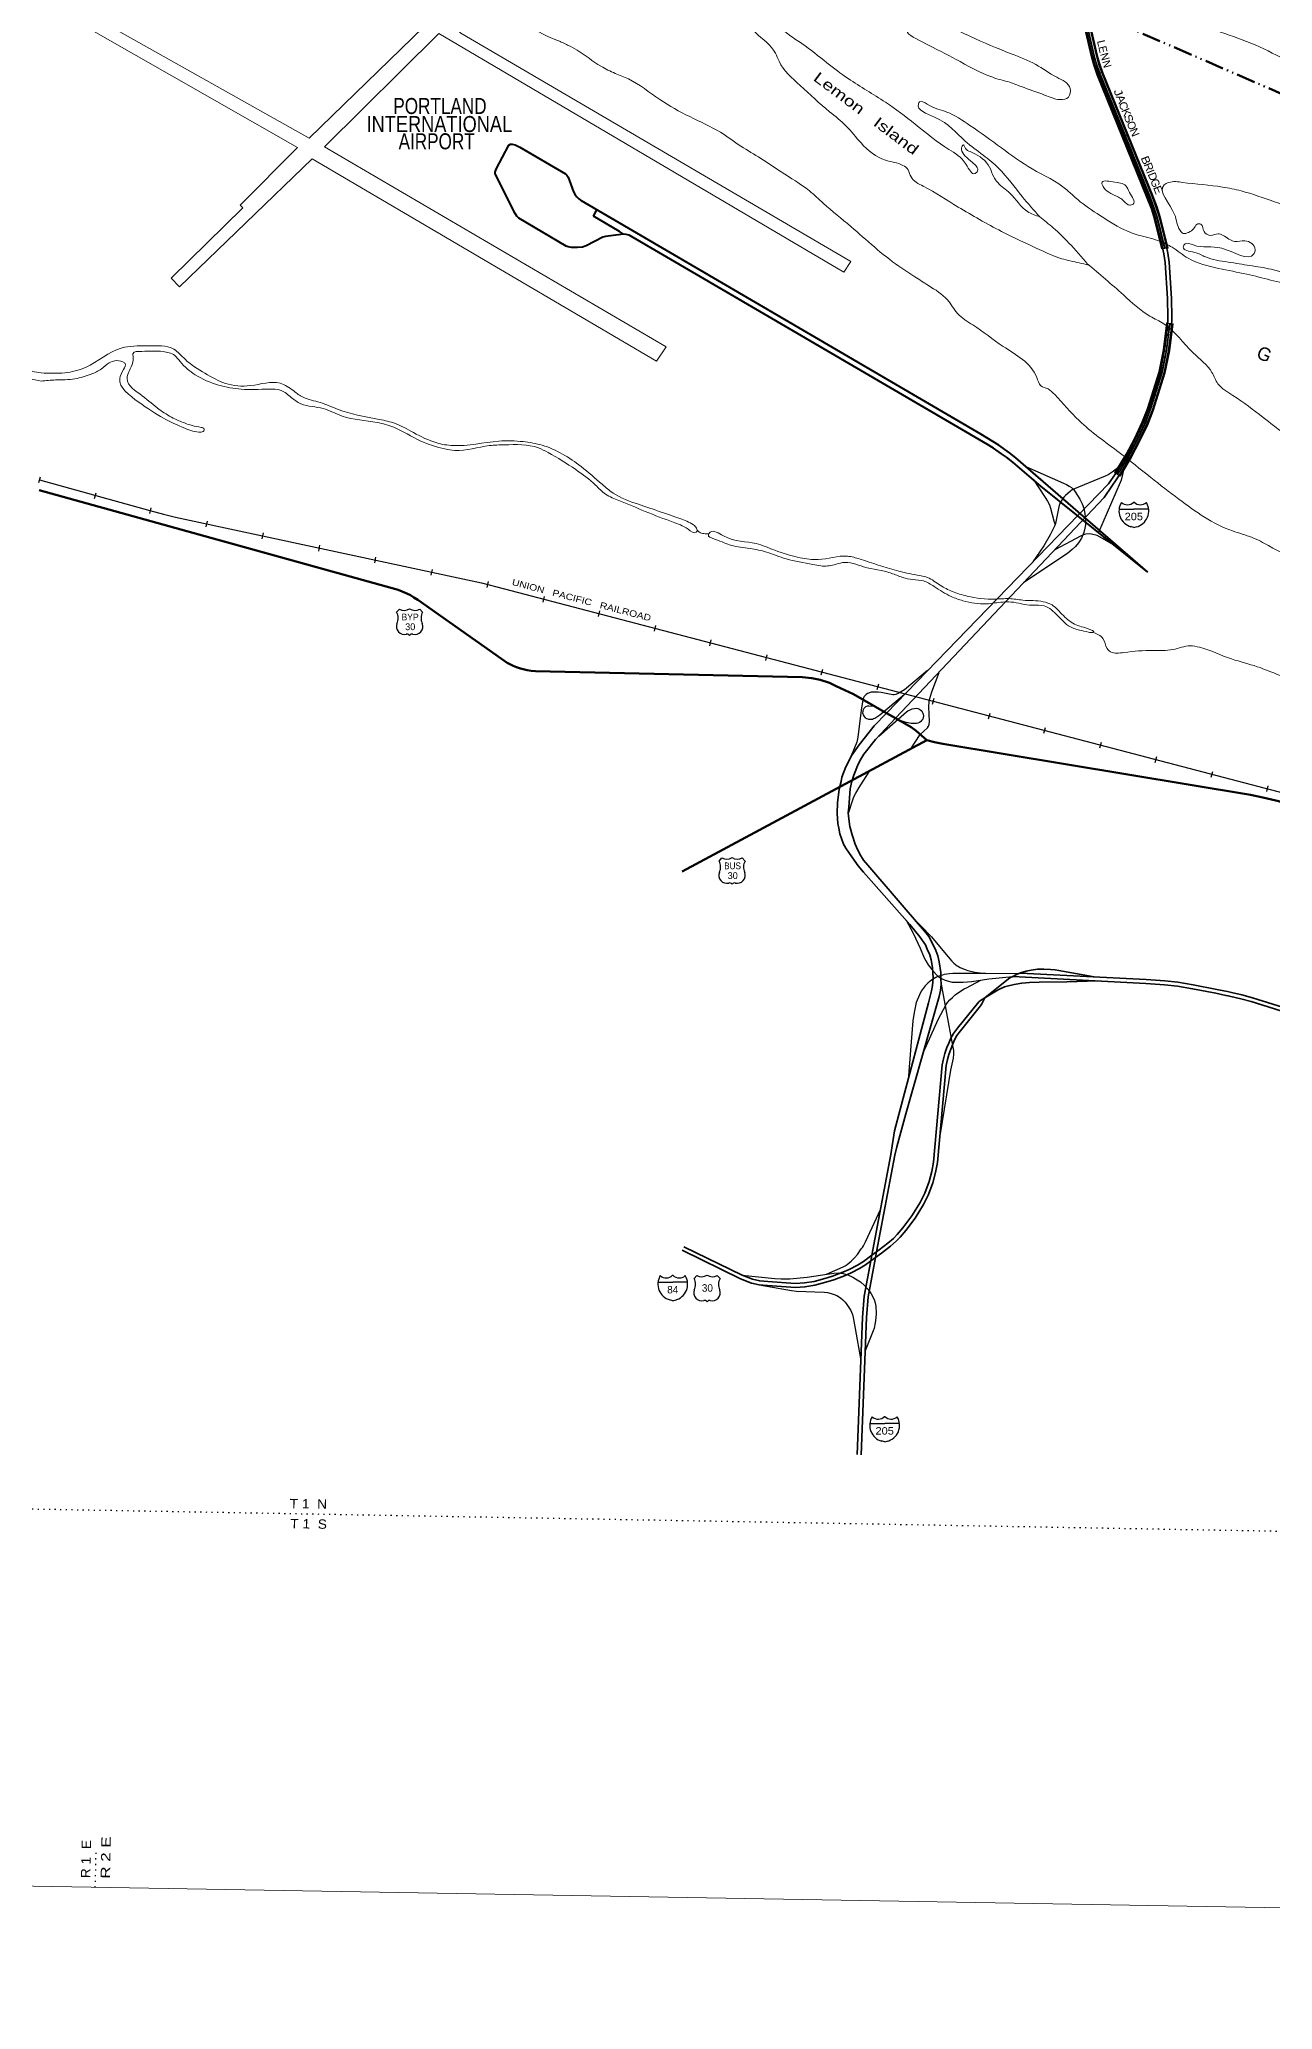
# Model space of a CAD drawing. Header units: feet. Extents: x -481249 to -254670, y -730376 to -544252.
# Drawn here: x -416618 to -393503, y -730376 to -693449 of the extents above; entities that cross this region are included whole.
import ezdxf
from ezdxf.enums import TextEntityAlignment as Align

# ---------------------------------------------------------------- set-up
doc = ezdxf.new("R2010")
doc.units = ezdxf.units.FT
doc.header["$LTSCALE"] = 70
doc.linetypes.add('DASH_DOUBLE_DOT', pattern=[9.2, 5, -1.2, 0.3, -1.2, 0.3, -1.2])
doc.linetypes.add('DOTTED', pattern=[1.5, 0.3, -1.2])
for name, color, linetype, lineweight in [('10', 7, 'DASH_DOUBLE_DOT', 70), ('15', 7, 'Continuous', 25), ('16', 7, 'Continuous', 25), ('18', 7, 'Continuous', 35), ('19', 7, 'Continuous', 25), ('20', 7, 'Continuous', 70), ('26', 7, 'Continuous', 40), ('34', 7, 'Continuous', 25), ('36', 7, 'Continuous', 13), ('39', 7, 'Continuous', 13), ('4', 7, 'Continuous', 13), ('42', 7, 'Continuous', 13), ('55', 7, 'Continuous', 13), ('6', 7, 'DOTTED', 25)]:
    doc.layers.add(name, color=color, linetype=linetype, lineweight=lineweight)

msp = doc.modelspace()

# ---------------------------------------------------------------- linework, layer by layer
at = {"layer": '10'}
msp.add_lwpolyline([(-396529.38, -693086.03), (-390465.31, -695711.14), (-389360.95, -696039.57), (-384495.48, -697501.79)], dxfattribs=at)
at = {"layer": '15'}
for p, q in [((-396379.47, -702253.01), (-396103.06, -702253.01)), ((-396106.76, -702121.54), (-396103.86, -702118.63)), ((-396100.69, -702121.01), (-396104.12, -702118.63)), ((-396103.06, -702598.59), (-396166.95, -702580.63)), ((-396103.59, -702598.85), (-396039.96, -702580.11)), ((-404749.54, -716613.17), (-404746.64, -716610.26)), ((-404743.47, -716612.64), (-404746.9, -716610.26)), ((-405022.25, -716744.64), (-404745.84, -716744.64)), ((-404745.84, -717090.22), (-404809.73, -717072.26)), ((-404746.37, -717090.48), (-404682.74, -717071.74)), ((-400777.21, -719259.42), (-400774.31, -719256.51)), ((-400771.14, -719258.89), (-400774.57, -719256.51)), ((-401049.92, -719390.89), (-400773.51, -719390.89)), ((-400773.51, -719736.47), (-400837.4, -719718.51)), ((-400774.04, -719736.73), (-400710.41, -719717.99))]:
    msp.add_line(p, q, dxfattribs=at)
for points in [[(-395827.7, -702253.01), (-396103.59, -702253.01), (-396103.06, -702253.01)], [(-404470.48, -716744.64), (-404746.37, -716744.64), (-404745.84, -716744.64)], [(-400498.15, -719390.89), (-400774.04, -719390.89), (-400773.51, -719390.89)]]:
    msp.add_lwpolyline(points, dxfattribs=at)
for centre, radius, start, end in [((-396076.84, -702288.11), 306.13, 148.44436, 254.43378), ((-396225.44, -702005.51), 165.66, 227.34248, 315.8117), ((-395981.75, -702005.51), 165.66, 224.18831, 312.69403), ((-396130.35, -702288.11), 306.13, 283.08087, 31.62484), ((-404719.62, -716779.74), 306.13, 148.44436, 254.43378), ((-404868.22, -716497.14), 165.66, 227.34248, 315.8117), ((-404624.53, -716497.14), 165.66, 224.18831, 312.69403), ((-404773.13, -716779.74), 306.13, 283.08087, 31.62484), ((-400747.29, -719425.99), 306.13, 148.44436, 254.43378), ((-400895.89, -719143.39), 165.66, 227.34248, 315.8117), ((-400652.2, -719143.39), 165.66, 224.18831, 312.69403), ((-400800.8, -719425.99), 306.13, 283.08087, 31.62484)]:
    msp.add_arc(centre, radius, start, end, dxfattribs=at)
at = {"layer": '16'}
for p, q in [((-409922.63, -704185.75), (-409871.32, -704126.99)), ((-409679.56, -704121.02), (-409679.84, -704121.22)), ((-409487.47, -704126.9), (-409436.08, -704185.75)), ((-403878.2, -708849.06), (-403826.89, -708790.3)), ((-403635.13, -708784.33), (-403635.41, -708784.53)), ((-403443.04, -708790.21), (-403391.65, -708849.06)), ((-404347.11, -716674.4), (-404295.8, -716615.64)), ((-404104.04, -716609.67), (-404104.32, -716609.87)), ((-403911.95, -716615.55), (-403860.56, -716674.4))]:
    msp.add_line(p, q, dxfattribs=at)
for centre, radius, start, end in [((-409780.24, -703969.33), 182.07, 239.97227, 303.45418), ((-409578.46, -703969.83), 181.52, 236.33975, 300.08743), ((-409578.47, -703969.33), 182.07, 236.54582, 236.59441), ((-409776.42, -704451.28), 151.42, 159.09177, 283.81923), ((-410115.61, -704296.38), 222.05, 332.97043, 29.75871), ((-409582.3, -704451.28), 151.42, 256.18077, 20.90823), ((-409243.11, -704296.38), 222.05, 150.24129, 207.02957), ((-404071.18, -708959.69), 222.05, 332.97043, 29.75871), ((-403735.81, -708632.64), 182.07, 239.97227, 303.45418), ((-403534.03, -708633.14), 181.52, 236.33975, 300.08743), ((-403534.04, -708632.64), 182.07, 236.54582, 236.59441), ((-403198.68, -708959.69), 222.05, 150.24129, 207.02957), ((-403731.99, -709114.59), 151.42, 159.09177, 283.81923), ((-403537.87, -709114.59), 151.42, 256.18077, 20.90823), ((-404540.09, -716785.03), 222.05, 332.97043, 29.75871), ((-404204.72, -716457.98), 182.07, 239.97227, 303.45418), ((-404002.94, -716458.48), 181.52, 236.33975, 300.08743), ((-404002.95, -716457.98), 182.07, 236.54582, 236.59441), ((-403667.59, -716785.03), 222.05, 150.24129, 207.02957), ((-404200.9, -716939.93), 151.42, 159.09177, 283.81923), ((-404006.78, -716939.93), 151.42, 256.18077, 20.90823)]:
    msp.add_arc(centre, radius, start, end, dxfattribs=at)
for centre, major_axis, start_param, end_param in [((-409721.08, -704650.1), (-19.56, 51.67), 4.95877769, 6.28318531), ((-409637.63, -704650.1), (19.56, 51.67), 0, 1.32637542), ((-403676.65, -709313.41), (-19.56, 51.67), 4.95877769, 6.28318531), ((-403593.2, -709313.41), (19.56, 51.67), 0, 1.32637542), ((-404145.56, -717138.75), (-19.56, 51.67), 4.95877769, 6.28318531), ((-404062.11, -717138.75), (19.56, 51.67), 0, 1.32637542)]:
    msp.add_ellipse(centre, major_axis=major_axis, ratio=0.929097, start_param=start_param, end_param=end_param, dxfattribs=at)
at = {"layer": '18'}
for p, q in [((-396577.17, -701779.47), (-400738.79, -706076.38)), ((-400656.73, -714346.76), (-401013.59, -716235.38)), ((-401013.59, -716235.38), (-401033.96, -716343.21))]:
    msp.add_line(p, q, dxfattribs=at)
for points in [[(-397075.8, -692912.12), (-396878.46, -693768.14), (-396834.82, -693923.58), (-396767.47, -694109.63), (-395831.07, -696417.66), (-395754.22, -696623.99), (-395695.52, -696809.65), (-395590, -697234.27)], [(-396992.74, -692938.55), (-396805.77, -693749.57), (-396763.36, -693900.65), (-396697.43, -694082.76), (-395761.16, -696390.47), (-395683.28, -696599.58), (-395623.3, -696789.28), (-395516.57, -697219.01)], [(-395590, -697234.27), (-395540.76, -697471.21), (-395519.39, -697631.86), (-395470.29, -698308.42), (-395464.57, -698652.39), (-395473.67, -698843.39)], [(-395516.57, -697219.01), (-395466.77, -697458.62), (-395444.75, -697624.19), (-395395.34, -698305.08), (-395389.54, -698653.55), (-395399.29, -698854.63)], [(-395473.72, -698845.39), (-395526.31, -699268.9), (-395610.63, -699681.6), (-395825.95, -700373.55), (-395926.5, -700630.02), (-396076.56, -700944.38), (-396231.58, -701237.07), (-396404.83, -701526.17), (-396577.17, -701779.47)], [(-395399.29, -698854.63), (-395452.24, -699281.05), (-395537.9, -699700.3), (-395755.14, -700398.41), (-395857.66, -700659.9), (-396009.55, -700978.1), (-396166.23, -701273.92), (-396341.61, -701566.57), (-396515.16, -701821.66)], [(-400569.08, -706172.82), (-396663.35, -702036.98), (-396515.16, -701821.66)], [(-400738.79, -706076.38), (-400971.01, -706316.15), (-401253.83, -706667.75), (-401392.81, -706862.66), (-401500.17, -707080.38), (-401575.7, -707275.55), (-401590.95, -707356.48), (-401626.72, -707502.03), (-401660.11, -707758.82), (-401667.16, -707960.57), (-401655.42, -708148.25), (-401636.67, -708230.35), (-401613.67, -708340.01), (-401552.26, -708516.56), (-401552.01, -708517.11)], [(-401303.92, -708587.55), (-401327.15, -708532.99), (-401385.78, -708357.04), (-401425.63, -708204.55), (-401449.09, -708056.75), (-401455.73, -707943.19), (-401449.09, -707840.92), (-401422.12, -707497.24), (-401398.67, -707375.25), (-401354.12, -707239.19), (-401272.05, -707035.09), (-401222.81, -706936.56), (-401163.02, -706843.89), (-400945.39, -706571.3), (-400569.08, -706172.82)], [(-400656.73, -714346.76), (-400590.52, -713908.24), (-399954.41, -711505.91), (-399896.56, -711283.04), (-399876.65, -711180.33), (-399868.42, -711039.12), (-399874.28, -710944.12), (-399877.56, -710844.88), (-399900.07, -710702.52), (-399928.99, -710608.46), (-399977.44, -710498.46), (-400011.85, -710420.47), (-400115.76, -710268.59), (-400299.8, -710037.55), (-401169.62, -709059.43), (-401268.77, -708935.88), (-401434.56, -708709.93), (-401502.54, -708609.07), (-401552.01, -708517.11)], [(-401303.92, -708587.55), (-401237.61, -708721.66), (-401169.62, -708829.56), (-401089.91, -708925.73), (-400027.39, -710166.11), (-399946.96, -710266.24), (-399895.38, -710355.37), (-399816.85, -710523.09), (-399778.16, -710627.46), (-399751.2, -710738.88), (-399723.07, -710935.91), (-399719.54, -711049.67), (-399718.38, -711161.09), (-399727.75, -711278.35), (-399749.96, -711389.65), (-400375.94, -713585.89), (-400547.22, -714202.88), (-400583.03, -714360.69)], [(-396847.99, -711017.47), (-397511.41, -710901.2), (-397579.4, -710889.47), (-397666.15, -710880.09), (-397792.76, -710875.4), (-397910.15, -710877.79), (-398029.72, -710894.22), (-398120.56, -710911.25), (-398226.66, -710945.82), (-398301.09, -710974.58), (-398362.05, -711005.08), (-398427.7, -711040.26), (-398486.96, -711078.76), (-398900.12, -711415.57)], [(-398900.12, -711415.57), (-398646.91, -711260.76), (-398584.18, -711229.68), (-398568.94, -711222.64), (-398527.93, -711207.36), (-398478.68, -711193.32), (-398345.64, -711164.58), (-398206.39, -711140.33), (-398127.6, -711130.57), (-398057.52, -711125.08), (-397879.72, -711120.2), (-397362.7, -711111.19), (-396787.28, -711095.62)], [(-398370.86, -711015.91), (-395876.5, -711141.47), (-395531.54, -711169.45), (-395288.65, -711194.91), (-395003.42, -711243.63), (-394564.05, -711327.8), (-394382.78, -711366.12), (-394348.5, -711373.73)], [(-398227.5, -710948.02), (-395871.58, -711066.62), (-395524.6, -711094.77), (-395278.42, -711120.57), (-394990.05, -711169.83), (-394549.28, -711254.27), (-394385.19, -711288.76), (-394350.5, -711296.46)], [(-398975.51, -711559.75), (-399350.65, -712029.32), (-399420.3, -712120.97), (-399464, -712199.87), (-399503.61, -712291.46), (-399536.4, -712371.92), (-399574.58, -712477.55), (-399598.89, -712570.43), (-399620.13, -712679.81), (-399785.45, -714501.56), (-399819.2, -714683.54), (-399870.3, -714879.13), (-399950.2, -715100.78), (-400045.84, -715284.96), (-400205.56, -715539.82), (-400376.83, -715771.54), (-400483.72, -715899.58), (-400557.33, -715975.7), (-400667.29, -716069.29), (-400832.21, -716195.61), (-400945.4, -716278.42), (-401033.96, -716343.21)], [(-399037.5, -711517.19), (-399409.81, -711983.22), (-399483.29, -712079.9), (-399531.39, -712166.74), (-399572.76, -712262.42), (-399606.42, -712345.01), (-399646.27, -712455.26), (-399672.06, -712553.77), (-399694.48, -712669.25), (-399859.83, -714491.31), (-399892.45, -714667.2), (-399942.01, -714856.89), (-400019.06, -715070.65), (-400111, -715247.7), (-400267.58, -715497.56), (-400435.82, -715725.18), (-400539.54, -715849.41), (-400608.71, -715920.95), (-400714.43, -716010.92), (-400877.16, -716135.57), (-400925.02, -716170.58), (-401013.59, -716235.38)], [(-399037.5, -711517.19), (-399008.55, -711490.05), (-398976.89, -711465.42), (-398900.12, -711415.57)], [(-398975.51, -711559.75), (-398953.45, -711526.41), (-398932.35, -711488.88), (-398900.12, -711415.57)], [(-394359.82, -711371.22), (-394288.03, -711387.16), (-394098.62, -711431.89), (-393902.54, -711484.07), (-392014.9, -712074.65), (-391850.2, -712117.46), (-391681.37, -712148.65), (-386302.67, -713099.44), (-386192.11, -713120.07), (-385993.23, -713146.08), (-384754.81, -713211.56)], [(-394350.5, -711296.46), (-394271.28, -711314.05), (-394080.35, -711359.14), (-393881.69, -711412.01), (-391994.26, -712002.52), (-391833.93, -712044.2), (-391668.03, -712074.85), (-386289.26, -713025.65), (-386180.36, -713045.97), (-385986.38, -713071.34), (-384753.57, -713136.52)], [(-400583.03, -714360.69), (-400925.02, -716170.58), (-400945.4, -716278.42)], [(-401033.96, -716343.21), (-401132.13, -716415.03), (-401249.2, -716485.79), (-401405.36, -716569.13), (-401530.21, -716621.5), (-401730.32, -716698.89), (-401876.08, -716744.76), (-402082.7, -716800.04), (-402270.94, -716831.84), (-402445.47, -716841.12), (-402971.31, -716804.05), (-403127.53, -716791.64), (-403273.41, -716758.48), (-403474.81, -716678.02), (-404569.82, -716143.96)], [(-401013.59, -716235.38), (-401173.75, -716352.55), (-401286.28, -716420.57), (-401437.59, -716501.32), (-401558.25, -716551.93), (-401755.13, -716628.07), (-401897.04, -716672.73), (-402098.67, -716726.68), (-402279.2, -716757.17), (-402444.82, -716765.98), (-402965.7, -716729.26), (-403116.19, -716717.3), (-403251.05, -716686.65), (-403444.42, -716609.4), (-404536.94, -716076.55)], [(-401033.96, -716343.21), (-401159.27, -717006.37), (-401191.86, -717401.96), (-401290.37, -719972.92)], [(-400945.4, -716278.42), (-401084.85, -717016.44), (-401116.98, -717406.48), (-401215.42, -719975.79)]]:
    msp.add_lwpolyline(points, dxfattribs=at)
at = {"layer": '19'}
msp.add_line((-400287.12, -706746.25), (-400106.2, -706475.65), dxfattribs=at)
for points in [[(-398116.67, -701462.66), (-397419.86, -701764.53), (-397363.56, -701791.77), (-397313.98, -701822.06), (-397274.73, -701849.5), (-397246.25, -701874.76), (-397229.05, -701893.05), (-397202.9, -701926.06), (-397114.56, -702065.68), (-397071.56, -702156.02), (-397042.59, -702234.69), (-397024.26, -702336.71), (-397009.21, -702457.17), (-397010.29, -702546.43), (-397023.92, -702607.89), (-397040.39, -702692.71), (-397087.69, -702800.26), (-397140.87, -702885.5), (-397195.19, -702950.83), (-397260.07, -703012.76), (-397340.83, -703078.29), (-398172.83, -703635.39)], [(-396357.27, -701446.81), (-396507.17, -701559.12), (-396545.87, -701584.93), (-396586.91, -701608.89), (-396640.47, -701634.41), (-397245.82, -701882.9)], [(-396286.42, -701474.47), (-396343.77, -701707.54), (-396362.04, -701754.87), (-396765.21, -702689.19)], [(-397993.7, -701694.59), (-397767.7, -702036.11), (-397722.48, -702102.78), (-397687.15, -702174.4), (-397664.43, -702236.14), (-397600.61, -702473.16), (-397576.84, -702550.07)], [(-397245.82, -701882.9), (-397280.11, -701904.35), (-397292.48, -701913.48), (-397387.61, -701999), (-397410.73, -702024.26), (-397433.58, -702053.82)], [(-397433.58, -702053.82), (-397477.93, -702123.75), (-397497.28, -702166.77), (-397509.63, -702209.26), (-397519.65, -702274.8), (-397569.83, -702520.08), (-397576.84, -702550.07)], [(-397576.84, -702550.07), (-397669.79, -702736.27), (-397788.04, -702938.47), (-397995.08, -703243.48)], [(-396425.15, -702962.54), (-396694.22, -702804.57), (-396791.45, -702750), (-396896.33, -702722.83), (-396942.67, -702718.14), (-397003.83, -702722.83), (-397031.79, -702731.43), (-397091.59, -702754.48), (-397586.83, -703014.86)], [(-399971.4, -705279.89), (-400405.71, -705636.97), (-400518.59, -705709.03), (-400563.74, -705730.54), (-400594.91, -705735.92), (-400623.94, -705734.84), (-400839.4, -705692.23), (-400893.77, -705685.36), (-400963.65, -705681.07), (-400995.9, -705681.06), (-401026, -705685.37), (-401079.68, -705702.22), (-401098.02, -705711.17), (-401123.83, -705727.31), (-401158.23, -705766.03), (-401170.05, -705787.54), (-401186.82, -705827.78)], [(-400106.2, -706475.65), (-399973.74, -706349.24), (-399953.9, -706323.95), (-399942.37, -706291.98), (-399934.9, -706235.99), (-399946.67, -705958.56), (-399943.53, -705861.03), (-399929.47, -705799.38), (-399888.9, -705676.04), (-399752.09, -705314.31)], [(-401186.82, -705827.78), (-401215.62, -706019.43), (-401276.36, -706528.91), (-401295.83, -706617.86), (-401400.22, -706877.69)], [(-400408.93, -705734.85), (-400865.62, -706115.98), (-400941.61, -706167.74), (-400959.35, -706175.82), (-400980.85, -706186.57), (-401005.04, -706194.63), (-401036.75, -706197.33), (-401071.69, -706194.64), (-401084.59, -706192.49), (-401107.7, -706184.42), (-401120.07, -706178.5), (-401132.97, -706165.6), (-401154.47, -706139.78), (-401171.67, -706108.59), (-401180.8, -706079.02), (-401179.75, -706039.95), (-401171.67, -706009.64), (-401159.3, -705982.22), (-401140.49, -705962.32), (-401125.44, -705949.41), (-401096.95, -705939.2), (-401071.15, -705937.05), (-400969.36, -705945.04)], [(-400883.56, -706505.47), (-400365.93, -706055.35), (-400339.5, -706036.07), (-400296.59, -706011.79), (-400260.04, -705998.88), (-400215.97, -705988.13), (-400186.23, -705985.82), (-400150.93, -705990.81), (-400123.51, -706002.11), (-400089.33, -706030.34), (-400071.37, -706051.05), (-400056.86, -706075.25), (-400049.87, -706098.37), (-400049.71, -706125.52), (-400052.02, -706158.6), (-400061.41, -706189.5), (-400075.38, -706209.94), (-400096.88, -706232.52), (-400123.76, -706251.88), (-400134.86, -706257.43), (-400149.91, -706264.96), (-400175.12, -706269.92), (-400220.27, -706273.15), (-400276.71, -706270.46), (-400335.83, -706260.78), (-400372.38, -706251.1), (-400520.74, -706199.47)], [(-401455.19, -707952.46), (-401379.69, -707721.37), (-401351.74, -707643.93), (-401315.19, -707575.1), (-401236.71, -707436.36), (-401051.93, -707156.48)], [(-400373.54, -709954.63), (-400241.77, -710198.76), (-400109.05, -710479.64), (-400034.28, -710662.03), (-400005.56, -710720.08), (-399959.25, -710793.39), (-399867.81, -710913.02), (-399789.27, -710996.27), (-399760.3, -711019.24), (-399696.66, -711056.1), (-399638.05, -711081.9), (-399579.43, -711100.67), (-399507.71, -711117.6), (-399461.03, -711120.6), (-399422.35, -711121.78), (-399300.43, -711117.09), (-399139.29, -711104.91), (-398820.81, -711055.74), (-398370.86, -711015.91)], [(-400282.54, -709868.25), (-399894.78, -710269.13), (-399651.06, -710565.84), (-399513.2, -710728.29), (-399478.21, -710761.27), (-399415.63, -710810.83), (-399392.45, -710826.81), (-399359.05, -710844.99), (-399284.02, -710877.83), (-399217.2, -710902.46), (-399087.08, -710929.44), (-398884.27, -710954.06), (-398227.5, -710948.02)], [(-398884.27, -710954.06), (-399496.03, -710957.57), (-399558.33, -710962.26), (-399609.91, -710969.31), (-399656.8, -710977.51), (-399691.97, -710985.73), (-399758.79, -711006.83), (-399818.58, -711032.64), (-399879.54, -711067.83), (-399922.12, -711099.85), (-399967.45, -711138.19), (-400017.86, -711187.46), (-400055.37, -711235.53), (-400089.06, -711288.51), (-400124.54, -711358.68), (-400181.78, -711501.86), (-400223.89, -711685.64), (-400247.03, -711843.65), (-400336.28, -712948.06)], [(-400047.43, -712433.31), (-399772.41, -711817.82), (-399624.66, -711536.91), (-399596.41, -711498.84), (-399553.04, -711448.4), (-399506.14, -711403.83), (-399453.39, -711359.27), (-399370.7, -711300.99), (-399281.68, -711243.75), (-399242.38, -711224.39), (-398969.3, -711078.67)], [(-399715.98, -711155.19), (-399572.38, -711939.72), (-399497.91, -712336.73), (-399487.39, -712397.24), (-399485.04, -712467.61), (-399492.08, -712542.67), (-399538.5, -712768.74), (-399736.51, -713962.26)], [(-401863.23, -716593.75), (-401552.36, -716454.68), (-401516.6, -716435.33), (-401479.09, -716410.7), (-401400.54, -716350.88), (-401337.83, -716286.33), (-401284.48, -716220.69), (-401212.39, -716119.24), (-401190.1, -716091.09), (-401170.19, -716058.25), (-401135.55, -715985.9), (-400849.4, -715366.44)], [(-403444.42, -716609.4), (-402834.42, -716674.28), (-402716.44, -716678.69), (-402554.67, -716676.34), (-402230.36, -716645.7), (-401725.85, -716574.31), (-401631.86, -716569.02), (-401589.86, -716571.96), (-401554.69, -716579), (-401467.74, -716604.38), (-401370.44, -716650.12), (-401320.23, -716677.52), (-401229.97, -716734.99), (-401152.6, -716803.02), (-401084.6, -716880.42), (-401028.01, -716958.79), (-400974.41, -717065.74), (-400953.31, -717126.73), (-400939.24, -717192.41), (-400934.55, -717328.46), (-400939.24, -717408.21), (-400955.65, -717502.04), (-400974.41, -717605.25), (-400990.76, -717653.72), (-401140.86, -718029.7)], [(-403127.53, -716791.64), (-402521.26, -716900.95), (-402428.67, -716911.35), (-401909.62, -716930.04), (-401845.43, -716937.89), (-401780.37, -716952.56), (-401723.51, -716973.08), (-401672.79, -716994.23), (-401605.11, -717036.41), (-401559.98, -717072.19), (-401517.19, -717118.51), (-401485.26, -717158.06), (-401409.92, -717273.92), (-401396.44, -717306.17), (-401380.51, -717347.16), (-401363.61, -717404.69), (-401326.82, -717609.87), (-401222.84, -718210.47)]]:
    msp.add_lwpolyline(points, dxfattribs=at)
at = {"layer": '20'}
msp.add_line((-399983.59, -706583.45), (-404569.54, -709043.23), dxfattribs=at)
for points in [[(-416621.93, -701896.42), (-409892.19, -703767.34), (-409815.81, -703795.94), (-409732.58, -703832.3), (-409663.42, -703868.65), (-409599.65, -703906.95), (-409525.1, -703955.44), (-407848.13, -705133.3), (-407789.06, -705166.94), (-407735.14, -705192.75), (-407676.53, -705216.2), (-407599.16, -705239.66), (-407474.91, -705270.15), (-407397.54, -705284.22), (-407322.01, -705290.81), (-402318.26, -705400.56), (-402139, -705422.62), (-401984.27, -705455.46), (-401810.78, -705511.75), (-401684.4, -705568.79), (-401360.23, -705723.22), (-400738.79, -706076.38), (-400569.08, -706172.82)], [(-400569.08, -706172.82), (-400275.53, -706339.65), (-400186.09, -706405.42), (-399983.59, -706583.45)], [(-399983.59, -706583.45), (-399837.94, -706622.39), (-399683.31, -706653.12), (-393914.31, -707605.38), (-393686.87, -707659.33), (-393443.99, -707714.79), (-393203.34, -707777.37), (-385622.02, -709778.01), (-385227.13, -709904.17), (-384703.02, -710074.26)]]:
    msp.add_lwpolyline(points, dxfattribs=at)
at = {"layer": '26'}
msp.add_line((-406230.8, -696765.44), (-406172.84, -696644.55), dxfattribs=at)
for points in [[(-405669.06, -697098.19), (-406004.23, -697143.87), (-406057.03, -697157.8), (-406366.65, -697319.12), (-406439.19, -697340.77), (-406533.41, -697348.99), (-406643.17, -697350.15), (-406706.47, -697338.42), (-406744.8, -697323.64), (-407631.81, -696800.36), (-407666.57, -696762.54), (-407701.67, -696714.44), (-408075.09, -695969.61), (-408078.03, -695938.02), (-408058.89, -695881.84), (-407817.65, -695433.01), (-407784.96, -695412.58), (-407757.13, -695412.49), (-407702.91, -695426.65), (-407614.51, -695468.18), (-406758.98, -695970.63), (-406729.92, -695996.67), (-406704.12, -696031.85), (-406682.28, -696102.81), (-406607.43, -696309.09), (-406574, -696361.42), (-406543.52, -696398.95), (-406506.01, -696438.83), (-406459.61, -696477.13)], [(-395840.7, -703432.32), (-398315.13, -701290.91), (-398433.67, -701199.3), (-398635.3, -701056.42), (-398970.16, -700849.61), (-406459.61, -696477.13)], [(-405669.06, -697098.19), (-405745.87, -697050.16), (-406230.8, -696765.44)], [(-395840.7, -703432.32), (-397844.35, -701821.76), (-398284.79, -701446.75), (-398373.88, -701371.69), (-398493.44, -701280.21), (-398587.22, -701214.53), (-398736.65, -701109.98), (-398848.89, -701039.02), (-405563.56, -697118.87), (-405618.6, -697103.85), (-405667.06, -697098.24)]]:
    msp.add_lwpolyline(points, dxfattribs=at)
at = {"layer": '34'}
for p, q in [((-416603.95, -701655.07), (-416636.27, -701760.86)), ((-415585.66, -702051.48), (-415556.19, -701944.87)), ((-414550.92, -702334.7), (-414522.62, -702227.77)), ((-413492.12, -702585.57), (-413468.87, -702477.43)), ((-412443.32, -702808.39), (-412420.07, -702700.26)), ((-411382.33, -703039.18), (-411359.08, -702931.04)), ((-410333.53, -703262.01), (-410310.28, -703153.87)), ((-409272.55, -703492.79), (-409249.3, -703384.66)), ((-408226.96, -703719.82), (-408199.35, -703612.71)), ((-407177.28, -703996.7), (-407149.26, -703889.69)), ((-406139.38, -704265.78), (-406111.36, -704158.78)), ((-405089.66, -704543.35), (-405061.64, -704436.35)), ((-404051.76, -704812.43), (-404023.74, -704705.43)), ((-403002.05, -705090), (-402974.03, -704983)), ((-401964.15, -705359.09), (-401936.13, -705252.08)), ((-400914.43, -705636.66), (-400886.42, -705529.65)), ((-399876.53, -705905.74), (-399848.52, -705798.74)), ((-398826.82, -706183.31), (-398798.8, -706076.31)), ((-397788.92, -706452.39), (-397760.9, -706345.39)), ((-396739.21, -706729.96), (-396711.19, -706622.96)), ((-395701.31, -706999.04), (-395673.29, -706892.04)), ((-394651.59, -707276.62), (-394623.57, -707169.61)), ((-393613.69, -707545.7), (-393585.67, -707438.7))]:
    msp.add_line(p, q, dxfattribs=at)
at = {"layer": '34', "lineweight": 13}
msp.add_lwpolyline([(-416618.31, -701707.8), (-414547.24, -702280.33), (-414290.67, -702348.23), (-414066.59, -702404.66), (-408328.81, -703638.31), (-408044.61, -703711.58), (-384698.9, -709824.78)], dxfattribs=at)
at = {"layer": '34'}
msp.add_lwpolyline([(-416618.02, -701706.74), (-414546.95, -702279.27), (-414290.39, -702347.16), (-414066.34, -702403.59), (-408328.56, -703637.24), (-408044.33, -703710.52), (-384698.62, -709823.72)], dxfattribs=at)
at = {"layer": '36'}
msp.add_lwpolyline([(-415689.17, -693243.84), (-415568.29, -693049.52), (-411561.89, -695297.52), (-409196.32, -692999.1), (-408807.11, -693252.44), (-408720.37, -693334.54), (-401411.82, -697610.91), (-401538.63, -697811.94), (-409133.05, -693339.72), (-411271.74, -695462.27), (-404867.44, -699209.15), (-405053.36, -699480.4), (-411507.48, -695688.34), (-413995.08, -698083.99), (-414146.44, -697922.23), (-412804.79, -696605.44), (-412852.6, -696556.97), (-411781.03, -695473.7)], close=True, dxfattribs=at)
at = {"layer": '39'}
for points in [[(-416431.66, -691120.24), (-416007.48, -691153.15), (-415860.96, -691212.94), (-415625.19, -691222.87), (-414894.47, -691197.16), (-414516.07, -691182.62), (-413768.76, -691213.43), (-413551.18, -691230.92), (-412988.58, -691369.31), (-412520.38, -691443.2), (-411634.76, -691621.77), (-410901.6, -691818.55), (-410557.24, -691885.32), (-410028.22, -691926.67), (-409533.24, -692049.33), (-409120.26, -692252.09), (-408505.85, -692558.1), (-407748.97, -693005.97), (-407088.59, -693393.3), (-406908.44, -693467.96), (-406716.59, -693554.95), (-406538.99, -693651.59), (-406092.49, -693953.39), (-405825.79, -694086.34), (-405578.37, -694190.75), (-404989.95, -694576.27), (-404427.91, -694897), (-403853.18, -695189.99), (-403469.64, -695450.13), (-403093.4, -695682.02), (-402715.56, -695929.99), (-402184.51, -696290.02), (-401922.31, -696523.05), (-401409.1, -696956.78), (-400509.61, -697700.81), (-400210.47, -697896.69), (-399954.57, -698061.44), (-399597.27, -698330.93), (-399407.68, -698588.19), (-399120.99, -698801.8), (-398552.96, -699202.84), (-397925.42, -699783.73), (-397845.32, -699940.04), (-397712.84, -700001.49), (-397587.46, -700106.84), (-397131.57, -700593.23), (-396378.45, -701191.3), (-395788.08, -701659.03), (-395258.28, -702069.13), (-394256.98, -702661.41), (-393886.04, -702784.96), (-393581.8, -702936.89), (-392901.03, -703308.7), (-392475.37, -703563.88), (-391725.43, -703969.49), (-391284.42, -704170.95), (-390730.17, -704323.15), (-390430.18, -704404.84), (-389952.09, -704482.98), (-388996.6, -704667.32), (-388519.6, -704709.37), (-388238.21, -704814.63), (-387736.73, -704997.57), (-386640.48, -705391.85), (-385871, -705655.67), (-385333.09, -705821.49), (-384634.65, -705913.8)], [(-397867, -696774.39), (-398095.78, -696677.35), (-398427.19, -696332.36), (-398654.26, -696134.27), (-398731.47, -696022.12), (-398807.07, -695845.87), (-399122.98, -695574.5), (-399287.1, -695443.14), (-399296.54, -695422.76), (-399321.18, -695448.19), (-399333.99, -695513.51), (-399130.79, -695753.57), (-399034.8, -695914.29), (-399079.98, -695961.25), (-399245.84, -695794.77), (-399570.8, -695512.06), (-400204.99, -695037.21), (-400756.78, -694626.57), (-401459.79, -694184.06), (-401858.42, -693887.48), (-402325.51, -693529.05), (-402559.53, -693368.87), (-402770.76, -693177.19), (-403085.32, -692798.56), (-403218.7, -692693.01), (-403649.26, -692473.77), (-404051.64, -692327.39), (-404120.51, -692361.73), (-404134.4, -692437.53), (-404014.32, -692594.85), (-403498.71, -693012.61), (-403196.44, -693322.8), (-402822.05, -693708.95), (-402753.8, -693858.96), (-402361.07, -694311.7), (-401807.39, -694806.56), (-401494.02, -695072.95), (-401217.93, -695390.5), (-400759.93, -695712.62), (-400432.36, -695811.03), (-400336.42, -695893.6), (-400279.75, -696027.28), (-400050.08, -696201.39), (-399395.74, -696590.57), (-398997.56, -696825.02), (-398585.09, -697047.8), (-397867.59, -697390.48), (-397455.76, -697559.14), (-397131.69, -697637.42), (-396956.73, -697679.9)], [(-395802.16, -692701.08), (-395747.73, -692604.26), (-395714.7, -692563), (-395695.06, -692577.52), (-395722.05, -692697.08), (-395742.65, -692800.77), (-395601.53, -692916.54), (-395314.63, -693041.98), (-394996.95, -693136.14), (-394479.29, -693311.47), (-393829.29, -693554.25), (-392545.79, -694139.6), (-392398.52, -694169.35), (-392288.68, -694176.12), (-392235.51, -694209.52), (-392210.28, -694240.21), (-392156.9, -694265.6), (-391668.08, -694554.43), (-391577.48, -694610.82), (-391498.62, -694656.89), (-391503.12, -694676.81), (-391579.13, -694757.06), (-391635.01, -694831.81), (-391638.41, -694887.83), (-391582.99, -694911.27), (-391509.02, -694832.97), (-391412.02, -694713.17), (-391349.1, -694676.68), (-391182.49, -694652.81), (-390921.17, -694601.26), (-390439.18, -694683.52), (-389574.15, -694885.61), (-389425.58, -694943.46), (-389206.5, -695061.18), (-388971.93, -695199.34), (-388320.58, -695468.21), (-387888.07, -695689.49), (-387506.03, -695849.39), (-387048.93, -696047.25), (-386791.87, -696165.93), (-386499.08, -696295.53), (-386023.45, -696551.96), (-385794.97, -696613.82), (-385603.07, -696698.8), (-385254.16, -696823.8), (-385061.61, -696802.59), (-384877.26, -696709.03), (-384800.25, -696749.04), (-384649.08, -696782.9), (-384484.22, -696831.72)], [(-398429.15, -694250.22), (-398748.92, -694160.02), (-399434.6, -693824.16), (-400082.34, -693491.26), (-400340.79, -693268.33), (-400261.63, -693222.23), (-399923.76, -693148.56), (-399569.5, -693219.59), (-399165.87, -693396.06), (-398405.83, -693717.76), (-397940.84, -693919.82), (-397546.81, -694160.18), (-397298, -694368.83), (-397330.04, -694530.34), (-397487.21, -694576.49), (-397777.15, -694493.05), (-398215.21, -694333.75), (-398429.15, -694250.22)], [(-397866.21, -696775.3), (-398196.72, -696394.26), (-398635.56, -695866.22), (-398927.4, -695618.41), (-399264.86, -695355.43), (-399837.68, -694906.17), (-400139.41, -694654.11), (-400120.57, -694620.51), (-399975.65, -694664.24), (-399607.3, -694811.77), (-399175.49, -695061.09), (-398583.97, -695482.76), (-398009.74, -695875.94), (-397359.5, -696269.02), (-397205.04, -696411.17), (-396792.57, -696714.12), (-396282.11, -697017.52), (-395986.82, -697127.14), (-395607.47, -697234.87), (-395388.19, -697344.59), (-395083.36, -697552.64), (-394518.02, -697741.2), (-393986.7, -697850.74), (-393094.09, -698069.56), (-392443.18, -698196.14), (-391787.33, -698284.77), (-391401.29, -698284.45), (-391113.29, -698285.68), (-391013.04, -698276.18), (-391030.23, -698243.68), (-391036.35, -698219.48)], [(-396462.03, -696373.74), (-396697, -696171.45), (-396704.24, -696141.21), (-396499.65, -696118.29), (-396253.53, -696194.62), (-396182.68, -696320.64), (-396118.02, -696534.69), (-396180.59, -696557.16), (-396288.68, -696480.3), (-396462.03, -696373.74)], [(-391034.3, -698221.49), (-391068.93, -698188.21), (-391262.16, -698159.7), (-391618.17, -698158.77), (-391962.54, -698172.15), (-392306.5, -698089.36), (-392573.31, -698040.57), (-392994.48, -697925.78), (-393528.34, -697758.06), (-393928.63, -697687.88), (-394335.06, -697623.56), (-394760.68, -697526.69), (-394968.57, -697441.3), (-395178, -697337.85), (-395144.62, -697282.58), (-394991.1, -697302.47), (-394456.53, -697361.99), (-393851.01, -697463.38), (-393829.22, -697391.79), (-393890.28, -697274.03), (-394025.06, -697224.55), (-394211.36, -697235.9), (-394432.54, -697122.12), (-394525.84, -697093.73), (-394662.56, -697122.35), (-394788.69, -697047.04), (-394847.41, -696915.31), (-394921.42, -696915.45), (-394983.54, -697000.06), (-395077.19, -697065.84), (-395179.69, -697085.31), (-395238.31, -697029.73), (-395340.84, -696730.57), (-395534.96, -696174.61), (-395451.85, -696130.61), (-395189.79, -696129.18), (-394439.89, -696216.16), (-394093.68, -696288.99), (-393468.67, -696491.07), (-392156.88, -696904.79), (-391676.49, -697051.13), (-391335.52, -697093.76), (-390864.52, -697215.82), (-390579.88, -697351.23), (-390142.21, -697446.39), (-389834.98, -697558.32), (-389593.11, -697644.56), (-389142.91, -697798.15), (-388644.78, -698035.12), (-388189.83, -698158.77), (-387628.23, -698337.21), (-387129.65, -698556.15), (-386704.28, -698663.03), (-386265.32, -698706.13), (-385758.49, -698835.1), (-385076.11, -698982.5), (-384816.03, -698984.58), (-384518.94, -698967.52)], [(-397866.21, -696775.3), (-397613.35, -696982.05), (-397320.42, -697265.96), (-396970.22, -697659.52)], [(-416584.66, -699700.28), (-416924.33, -699656.27), (-417426.84, -699632.12), (-417831.28, -699559.87), (-418281.77, -699457.54), (-418512.03, -699401.36), (-418672.2, -699379.28), (-418902.45, -699339.14), (-419184.79, -699222.81), (-419555.25, -699056.33), (-419991.81, -698835.72), (-420652.67, -698458.68), (-421137.29, -698203.98), (-421377.6, -698079.63), (-421455.73, -697979.38), (-421541.87, -697895.15), (-421618.07, -697668.59), (-421704.25, -697512.19), (-421728.27, -697510.19), (-421724.23, -697570.33), (-421674.08, -697744.77), (-421662.02, -697822.96), (-421682.03, -697838.99), (-421754.13, -697796.88), (-421826.21, -697778.82), (-421900.24, -697848.98), (-422036.34, -697907.1), (-422138.4, -697975.24), (-422082.27, -698097.55), (-421892.05, -698157.73), (-421643.8, -698177.82), (-421327.44, -698266.1), (-421091.14, -698386.43), (-420804.74, -698592.98), (-420604.48, -698695.27), (-420410.24, -698785.52), (-420067.77, -699018.15), (-419785.4, -699186.61), (-419777.37, -699232.72), (-419797.3, -699373.06), (-419843.26, -699521.41), (-419789.17, -699595.6), (-419564.91, -699651.78), (-419376.67, -699760.08), (-419042.25, -699912.51), (-418870.02, -700022.81), (-418545.66, -700097.05), (-418499.63, -700068.99), (-418497.66, -700016.86), (-418535.73, -699968.74), (-418673.88, -699928.61), (-418784.02, -699886.49), (-418854.12, -699822.32), (-418934.24, -699758.15), (-419190.53, -699675.91), (-419480.87, -699579.62), (-419625.03, -699561.55), (-419683.14, -699469.32), (-419659.2, -699316.95), (-419615.18, -699270.85), (-419410.97, -699298.95), (-418974.47, -699425.34), (-418309.75, -699545.75), (-418029.45, -699597.93), (-417681.03, -699722.29), (-417530.88, -699734.35), (-417188.53, -699760.47), (-416808.13, -699812.67), (-416585.89, -699852.09)], [(-396978.07, -697653.31), (-396298.65, -698239.5), (-395802.53, -698636.73), (-395540.13, -698781.6), (-394991.64, -699324.42), (-394640.79, -699691.95), (-394528.06, -699903.19), (-394245.57, -700124.71), (-393677.79, -700535.76), (-393293.16, -700832), (-393037.8, -701018.77), (-392541.13, -701313.81), (-391570.36, -701847.21), (-390846.41, -702091.85), (-389747.05, -702361.96), (-389481.44, -702378.66), (-388937.98, -702402.34), (-388465.78, -702476.33), (-388039.76, -702557.18), (-387313.7, -702797.86), (-386468.66, -703079.62), (-386200.21, -703222.63), (-385991.97, -703294), (-385774.84, -703329.51), (-385288.15, -703463.99), (-384801.95, -703620.91), (-384596.51, -703693.03)], [(-404289.34, -702650.27), (-404289.84, -702655.7), (-404308.63, -702687.29), (-404459.25, -702631.4), (-404739.9, -702496.1), (-405260.96, -702296.63), (-405755.89, -702091.82), (-406004.96, -701973.33), (-406194.7, -701802.24), (-406565.49, -701512.37), (-407083.55, -701192.74), (-407265.4, -701106.01), (-407902.01, -701047.93), (-408180.42, -701062.97), (-408832.73, -701152.78), (-409018.03, -701124.08), (-409470.38, -700976.44), (-409976, -700719.25), (-410287.78, -700629.25), (-410942.83, -700508.58), (-411301.34, -700367.31), (-411506.43, -700330.09), (-411717.16, -700278.7), (-411898.21, -700159.93), (-412084.96, -700028.99), (-412320.33, -700003.03), (-412834.46, -700006.14), (-413258.54, -699927.34), (-413695.75, -699734), (-413977.64, -699488.44), (-414082.77, -699373.58), (-414300.96, -699299.96), (-414698.9, -699295.97), (-414864.01, -699339.91), (-414859.62, -699404.15), (-414898.15, -699585.54), (-414961.78, -699730.23), (-414973.67, -699806.08), (-414689.74, -700129.84), (-414372.07, -700384.31), (-414108.07, -700545.25), (-413900.38, -700638.64), (-413586.4, -700720.68), (-413534.93, -700742.01), (-413548.32, -700797.78), (-413586.6, -700808.85), (-413892.84, -700737.02), (-414294.12, -700546.58), (-414754.76, -700250.44), (-415113.7, -699806.57), (-415039.43, -699636.09), (-415012.64, -699524.55), (-415055.82, -699491.4), (-415201.39, -699473.71), (-415308.33, -699511.1), (-415459.31, -699629.55), (-415647.62, -699721), (-415951.91, -699811.55), (-416316.47, -699832.44), (-416585.89, -699852.09)], [(-416584.66, -699700.28), (-416143.1, -699698.53), (-415756.55, -699598.03), (-415083.39, -699234.2), (-414592.3, -699192.44), (-414097.86, -699256.97), (-413888.53, -699444.59), (-413515.04, -699706.48), (-413129.75, -699896.51), (-412660.75, -699938.36), (-412107.59, -699894.15), (-411851.18, -700038.87), (-411676.08, -700155.49), (-411356.5, -700253.7), (-411019.74, -700384.41), (-410280.19, -700565.32), (-409981.95, -700636.94), (-409608.4, -700816.66), (-409171.24, -701012.01), (-408870.45, -701061.66), (-408006.3, -700979.17), (-407550.49, -700988.63), (-407196.13, -701055.65), (-406464.09, -701456.8), (-406072.31, -701787.28), (-405864.43, -701952.82), (-405387.64, -702163.19), (-404612.21, -702429.17), (-404357.35, -702548.76), (-404324.52, -702576.91), (-404289.37, -702650.76)], [(-404289.5, -702650.45), (-404246.57, -702684.85), (-404163.21, -702710.99), (-404067.51, -702714.57)], [(-404067.66, -702714.56), (-404042.57, -702685.97), (-403796.26, -702754.28), (-403181.84, -702899.98), (-402832.93, -703024.98), (-402356.38, -703165.21), (-402023.16, -703197.63), (-401473.55, -703135.3), (-401236.88, -703189.34), (-400554.2, -703404.89), (-400164.26, -703488.84), (-399973.36, -703533.72), (-399732.99, -703680.03), (-399507.87, -703795.91), (-399230.02, -703883.05), (-398705.4, -703940.32), (-398441.14, -703930.93), (-398185.82, -703959.4), (-397800.53, -703989.12), (-397638.01, -704049.32), (-397424.99, -704249.05), (-397185.27, -704421.4), (-396879.94, -704529.28), (-396856.4, -704547.9), (-396869.24, -704559.38)], [(-396868.91, -704559.2), (-396876.79, -704563.42), (-396956.7, -704559.41), (-397121.76, -704521.19), (-397327.75, -704439.87), (-397460.87, -704324.3), (-397679.75, -704118.4), (-397782.49, -704067.73), (-398006.22, -704056.09), (-398406.71, -703993.92), (-398556.73, -703994.16), (-398865.62, -704028.48), (-399308.18, -703969.26), (-399528.26, -703891.58), (-399849.53, -703701.15), (-400045.02, -703600.05), (-400244.37, -703572.99), (-400441.36, -703531.97), (-400651.45, -703454.55), (-401168.47, -703333.34), (-401562.56, -703255.3), (-401723.62, -703297.34), (-401972.14, -703317.15), (-402123.46, -703289.3), (-402622.9, -703184.56), (-402989.8, -703059.11), (-403298.13, -702991.24), (-403644.74, -702934.43), (-403961.77, -702814.24), (-404079.71, -702731.12), (-404067.58, -702714.47)], [(-396868.91, -704559.2), (-396683.65, -704678.49), (-396602.35, -704866.9), (-396539.83, -704926.59), (-396290.17, -704940.88), (-395747.15, -704902.43), (-395372.65, -704883.79), (-395046.92, -704815.82), (-394871.56, -704842.28), (-394270.99, -705061.77), (-393790.55, -705206.11), (-393378.42, -705362.76), (-393013.57, -705490.16), (-392449.98, -705748.81), (-392191.27, -705801.4), (-391774.4, -706088.42), (-391452.13, -706238.8), (-391049.44, -706293.01), (-390737.66, -706383.01), (-390325.73, -706467.51), (-389843.59, -706543.75), (-389262.47, -706560.09)]]:
    msp.add_spline(points, degree=3, dxfattribs=at)
at = {"layer": '4'}
msp.add_lwpolyline([(-477481.62, -544260.22), (-445653.6, -544895.12), (-413824.72, -545486.23), (-381995.06, -546033.57), (-350164.67, -546537.13), (-318333.63, -546996.89), (-286501.98, -547412.88), (-254669.8, -547785.08), (-256679.15, -730375.58), (-288762.49, -730000.45), (-320845.3, -729581.19), (-352927.49, -729117.79), (-385009.01, -728610.26), (-417089.81, -728058.61), (-449169.81, -727462.83), (-481249.23, -726835.88)], close=True, dxfattribs=at)
msp.add_lwpolyline([(-477481.62, -544260.22), (-445653.6, -544895.12), (-413824.72, -545486.23), (-381995.06, -546033.57), (-350164.67, -546537.13), (-318333.63, -546996.89), (-286501.98, -547412.88), (-254669.8, -547785.08), (-256679.15, -730375.58), (-288762.49, -730000.45), (-320845.3, -729581.19), (-352927.49, -729117.79), (-385009.01, -728610.26), (-417089.81, -728058.61), (-449169.81, -727462.83)], dxfattribs=at)
at = {"layer": '55'}
for p, q in [((-395459.5, -697359.67), (-395584.39, -697377.53)), ((-395532.61, -697362.04), (-395578.37, -697368.59)), ((-395469.39, -697353), (-395516.69, -697359.77)), ((-395490.06, -698763.2), (-395366.33, -698777.85)), ((-396467.02, -701569.19), (-396360.83, -701636.18)), ((-396402.57, -701600.39), (-396363.09, -701625.29))]:
    msp.add_line(p, q, dxfattribs=at)
for points in [[(-397242.69, -692222.33), (-397240.2, -692261.95), (-397220.14, -692397.3), (-397185.21, -692567.02), (-396906.66, -693775.35), (-396862.55, -693932.47), (-396794.64, -694120.06), (-395858.19, -696428.21), (-395781.74, -696633.46), (-395723.53, -696817.55), (-395584.39, -697377.53)], [(-396796.78, -694090.63), (-396854.93, -693930.02), (-396898.91, -693773.37), (-397177.39, -692565.31), (-397212.26, -692395.91), (-397232.24, -692261.11), (-397235.21, -692213.91)], [(-397188.85, -692210.98), (-397186.5, -692256.17), (-397166.97, -692387.91), (-397132.49, -692555.51), (-396854.34, -693761.98), (-396811.11, -693915.98), (-396752.28, -694078.53), (-396796.78, -694090.63)], [(-397180.45, -692218.4), (-397178.53, -692255.37), (-397159.09, -692386.52), (-397124.67, -692553.81), (-396846.59, -693760), (-396803.49, -693913.53), (-396736.77, -694097.85), (-395800.42, -696405.74), (-395723.12, -696613.29), (-395663.86, -696800.72), (-395522.7, -697368.71)], [(-396736.79, -694074.31), (-396795.87, -693911.08), (-396838.84, -693758.02), (-397116.85, -692552.11), (-397151.21, -692385.13), (-397170.56, -692254.57), (-397172.88, -692209.97)], [(-397126.62, -692207.04), (-397123.18, -692249.53), (-397104.32, -692376.82), (-397070.34, -692541.97), (-396792.7, -693746.23), (-396750.51, -693896.54), (-396690.68, -694061.77), (-396736.79, -694074.31)], [(-397118, -692214.45), (-397115.23, -692248.62), (-397096.44, -692375.43), (-397062.52, -692540.26), (-396784.95, -693744.25), (-396742.89, -693894.09), (-396677.37, -694075.06), (-395741.13, -696382.68), (-395662.96, -696592.59), (-395602.61, -696783.44), (-395459.5, -697359.67)], [(-395578.37, -697368.59), (-395715.83, -696815.38), (-395774.17, -696630.86), (-395850.73, -696425.31), (-396315.83, -695278.95), (-396271.82, -695265.12)], [(-396271.82, -695265.12), (-395807.88, -696408.64), (-395730.69, -696615.89), (-395671.56, -696802.89), (-395532.61, -697362.04), (-395578.37, -697368.59)], [(-395516.69, -697359.77), (-395656.16, -696798.55), (-395715.55, -696610.69), (-395792.96, -696402.84), (-396256.73, -695259.76), (-396211.47, -695244.69)], [(-396211.47, -695244.69), (-395748.59, -696385.58), (-395670.53, -696595.19), (-395610.31, -696785.61), (-395469.39, -697353), (-395516.69, -697359.77)], [(-395490.97, -698763.55), (-395553.18, -699264.5), (-395637.02, -699674.81), (-395851.64, -700364.53), (-395951.48, -700619.18), (-396100.88, -700932.14), (-396255.29, -701223.7), (-396427.77, -701511.51), (-396467.02, -701569.19)], [(-396455.75, -701566.84), (-396421.03, -701515.82), (-396248.32, -701227.63), (-396093.73, -700935.74), (-395944.14, -700622.37), (-395844.09, -700367.18), (-395629.26, -699676.8), (-395545.28, -699265.8), (-395483.95, -698771.97), (-395437.46, -698777.48)], [(-395437.46, -698777.48), (-395499.03, -699273.37), (-395583.84, -699688.49), (-395799.86, -700382.71), (-395901.14, -700641.02), (-396051.88, -700956.8), (-396207.51, -701250.64), (-396381.54, -701541.05), (-396416.1, -701591.85), (-396455.75, -701566.84)], [(-395428.53, -698770.49), (-395491.13, -699274.67), (-395576.08, -699690.48), (-395792.31, -700385.36), (-395893.8, -700644.21), (-396044.73, -700960.4), (-396200.54, -701254.57), (-396374.8, -701545.36), (-396413.84, -701602.74)], [(-395421.57, -698779.35), (-395483.23, -699275.97), (-395568.32, -699692.47), (-395784.76, -700388.01), (-395886.46, -700647.4), (-396037.58, -700964), (-396193.57, -701258.5), (-396368.06, -701549.67), (-396402.57, -701600.39)], [(-396363.09, -701625.29), (-396328.74, -701574.8), (-396152.93, -701281.42), (-395995.92, -700984.96), (-395843.64, -700665.98), (-395740.73, -700403.47), (-395523.1, -699704.1), (-395437.18, -699283.51), (-395375.26, -698784.84), (-395421.57, -698779.35)], [(-395366.33, -698777.85), (-395429.28, -699284.81), (-395515.34, -699706.09), (-395733.18, -700406.12), (-395836.3, -700669.17), (-395988.77, -700988.56), (-396145.96, -701285.35), (-396322, -701579.11), (-396360.83, -701636.18)]]:
    msp.add_lwpolyline(points, dxfattribs=at)
for points in [[(-396796.78, -694090.63), (-396752.28, -694078.53), (-396744.24, -694100.72), (-396271.97, -695264.75), (-396315.75, -695279.15), (-396787.17, -694117.19)], [(-396736.79, -694074.31), (-396690.7, -694061.73), (-396684.84, -694077.93), (-396211.42, -695244.82), (-396256.74, -695259.73), (-396729.3, -694094.98)]]:
    msp.add_lwpolyline(points, close=True, dxfattribs=at)
at = {"layer": '55', "linetype": 'DOTTED', "lineweight": 100}
msp.add_arc((-401647.56, -698219.5), 6233.59, 328.71005, 355.54118, dxfattribs=at)
at = {"layer": '6'}
for p, q in [((-416963.36, -720987.75), (-384892.6, -721558.24)), ((-415570.55, -728085.73), (-415554.59, -727363.63))]:
    msp.add_line(p, q, dxfattribs=at)

# ---------------------------------------------------------------- texts
at = {"layer": '15'}
for s, rotation, width, p in [('L', 282.982, 1.05, (-396782.78, -693537.66)), ('E', 282.982, 0.95, (-396756.44, -693653.57)), ('N', 285.68, 0.95, (-396717.87, -693791.95)), ('N', 285.902, 0.95, (-396683.21, -693931.08)), ('J', 292.083, 1.3, (-396462.44, -694472.53)), ('A', 292.083, 1.2, (-396414.15, -694594.96)), ('C', 292.083, 1.05, (-396367.02, -694721.44)), ('K', 292.083, 1.1, (-396312.95, -694844.26)), ('S', 292.083, 1.15, (-396268.03, -694960.58)), ('N', 292.083, 1.05, (-396159.46, -695218.79)), ('B', 292.083, 1.15, (-395948.66, -695741.78)), ('R', 292.083, 1.05, (-395893.03, -695866.07)), ('D', 292.083, 1.05, (-395818.74, -696048.06)), ('E', 292.083, 1.15, (-395717.09, -696298.48))]:
    msp.add_text(s, height=150, rotation=rotation, dxfattribs=dict(at, width=width)).set_placement(p, align=Align.CENTER)
for s, p in [('O', (-396213.62, -695089.96)), ('I', (-395861.98, -695954.19)), ('G', (-395770.15, -696170.03))]:
    msp.add_text(s, height=150, rotation=292.083, dxfattribs=at).set_placement(p, align=Align.CENTER)
at = {"layer": '15', "width": 1.1}
for p in [(-396104.14, -702461.12), (-400774.59, -719599)]:
    msp.add_text('205', height=140, dxfattribs=at).set_placement(p, align=Align.CENTER)
at = {"layer": '15'}
msp.add_text('84', height=140, dxfattribs=at).set_placement((-404746.92, -716952.75), align=Align.CENTER)
at = {"layer": '16'}
for s, width, p in [('BYP', 0.95, (-409669.91, -704339.31)), ('BUS', 0.9, (-403625.48, -709002.62))]:
    msp.add_text(s, height=127.3, dxfattribs=dict(at, width=width)).set_placement(p, align=Align.CENTER)
for height, p in [(127.3, (-409667.33, -704521.63)), (127.3, (-403622.9, -709184.94)), (140, (-404097.49, -716920.18))]:
    msp.add_text('30', height=height, dxfattribs=at).set_placement(p, align=Align.CENTER)
at = {"layer": '34', "width": 1.2}
msp.add_text('UNION   PACIFIC   RAILROAD', height=120, rotation=345.326, dxfattribs=at).set_placement((-407769.75, -703674.99))
at = {"layer": '36'}
for s, width, p in [('PORTLAND', 0.8, (-409984.12, -694847.56)), ('INTERNATIONAL', 0.85, (-410485.86, -695185.35)), ('AIRPORT', 0.8, (-409885.63, -695509.06))]:
    msp.add_text(s, height=300, dxfattribs=dict(at, width=width)).set_placement(p)
at = {"layer": '42', "width": 1.35}
msp.add_text('Lemon   Island', height=200.2, rotation=323.095, dxfattribs=at).set_placement((-402128.32, -694203.65))
at = {"layer": '42'}
msp.add_text('G', height=250.3, rotation=336.639, dxfattribs=at).set_placement((-393825.88, -699411.03))
at = {"layer": '6'}
for s, rotation, width, p in [('T 1  N', 358.981, 1.1, (-411928.49, -720977.3)), ('T 1  S', 358.981, 1.1, (-411917.09, -721352.89)), ('R 1  E', 88.734, 1.1, (-415666.78, -727914.27)), ('R 2 E', 88.734, 1.35, (-415296.15, -727922.77))]:
    msp.add_text(s, height=175, rotation=rotation, dxfattribs=dict(at, width=width)).set_placement(p)

doc.saveas('drawing.dxf')
